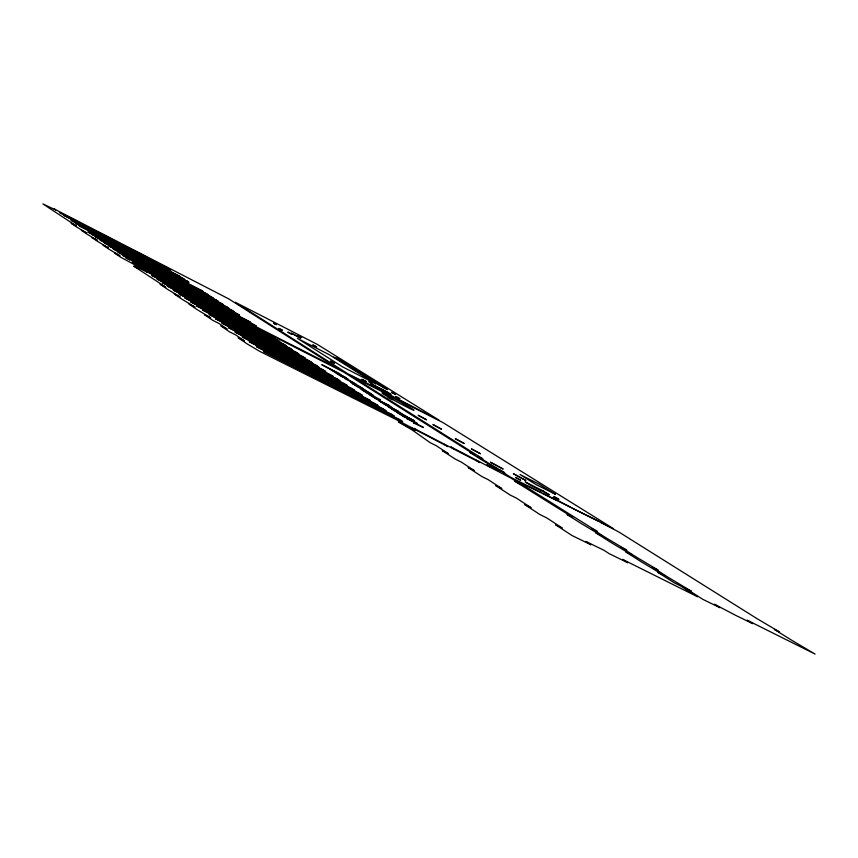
<?xml version="1.0" encoding="UTF-8"?>
<svg xmlns="http://www.w3.org/2000/svg" width="858" height="858" viewBox="0 0 858 858"><rect width="100%" height="100%" fill="white"/><g stroke="black" fill="none" stroke-linecap="round" stroke-linejoin="round"><path stroke-width="1.29" d="M520.57 480.148L515.561 477.413L520.602 480.137M221.418 306.381L225.718 308.687L221.396 306.413M334.427 363.256L330.405 361.057L334.438 363.234M312.977 345.002L316.677 346.986L312.966 345.023M301.448 337.505L297.962 335.596L301.576 337.537M291.484 334.062L287.784 332.11L291.538 334.105M391.119 406.724L378.507 400.364L385.768 405.051L398.455 411.432L379.751 401.061L386.111 405.148M400.311 412.623L387.601 406.231L395.034 411.014L414.157 420.635L395.366 411.111L388.867 406.928M405.126 415.83L405.92 416.227L399.989 412.526M409.706 418.661L396.911 412.226L405.319 417.524L398.187 412.934M402.82 415.465L402.016 415.058L408.065 418.833M407.732 418.736L417.385 423.584L409.384 418.565M356.284 384.363L344.455 378.432M364.714 389.768L352.381 383.537L371.589 394.187L364.371 389.661M373.327 395.302L364.017 390.604L371.771 395.484L367.846 393.5L360.896 389.028L368.2 393.618M365.229 391.269L380.351 399.807L379.568 399.42M339.95 373.874L321.804 364.671L346.396 378.013L329.461 368.779M375.804 382.196L364.2 375.729L371.01 379.204M380.641 385.221L373.788 381.713L378.11 384.373M376.48 383.204L379.59 385.103M343.425 361.99L333.655 357.014M352.402 367.599L345.935 364.307M355.405 369.519L349.109 366.302L356.971 370.452M356.542 370.753L361.604 373.337M358.751 372.275L360.028 372.93M364.918 375.45L361.411 373.262M382.904 387.033L383.569 387.387M274.935 323.745C280.384 326.855 269.648 320.881 274.989 323.938M370.345 382.25C375.922 385.467 364.843 379.268 370.388 382.464M382.84 386.207L368.961 378.71M599.367 521.61L542.664 493.425M600.793 522.468L618.725 531.917L757.013 618.639L779.579 631.992L774.324 629.418L791.591 640.175L815.1 654.096L747.157 620.195L752.627 623.627L736.089 615.561L714.478 604.236L719.873 607.657L702.97 599.41L685.499 588.309L691.334 591.162L668.929 577.777L652.359 567.245L658.107 570.066L636.743 557.325L621.117 547.393L626.78 550.182L606.381 538.03L591.623 528.657L597.2 531.413L516.087 480.662L555.812 499.849L552.005 497.447L570.688 507.282M343.232 361.915L346.986 364.221M347.887 364.779L337.655 359.137M351.276 366.892L341.216 361.368M352.22 367.524L356.059 369.873M356.789 370.377L360.671 372.758L350.246 367.01M369.819 378.464L359.502 372.79M370.828 379.139L374.839 381.596M375.611 382.132L378.7 384.009M380.459 385.156L384.566 387.666L374.453 382.089M357.196 371.106L360.682 373.294L354.847 369.884L363.449 375.214M338.073 359.352L340.519 360.886M341.859 361.722L345.002 363.685M350.901 367.363L354.118 369.38M364.864 376.094L368.2 378.174M369.637 379.075L373.005 381.177M378.904 384.92L387.644 389.586L382.604 387.226M572.093 508.129L613.32 528.582L443.007 422.608L351.501 376.104L482.797 458.837L477.584 456.231L488.599 463.223L504.794 472.801L499.506 470.152L510.96 477.434L541.269 492.578M490.519 467.224L486.861 464.886L498.981 470.945L491.452 466.151L496.771 468.811L480.244 459.009L469.648 452.263L474.892 454.89L344.144 372.361L145.538 271.064L147.587 272.458L135.103 266.109L139.307 268.994L133.687 266.13L165.884 287.162L160.06 284.212L167.149 289.071L180.116 296.889L174.185 293.897L181.617 298.992L195.034 307.089L188.985 304.043L196.793 309.395L210.693 317.803L204.536 314.704L212.741 320.324L218.962 323.455L227.156 329.054L220.881 325.901L229.504 331.821L235.843 334.995L244.476 340.905L238.074 337.698L247.168 343.929L259.781 351.372L394.551 418.736L447.93 446.61L444.347 444.305M476.287 460.263L479.944 462.601L413.803 428.367L417.278 430.619M348.026 379.064L335.875 372.908L354.204 383.022M355.941 384.245L363.02 388.685L350.697 382.454M388.856 405.266L389.307 405.555L376.716 399.206L369.605 394.637L377.059 399.324M330.223 369.154L334.62 371.997M337.044 373.552L342.75 377.23M353.571 384.202L359.534 388.031M454.45 449.195L450.89 446.9L511.261 478.249L519.959 483.773L514.543 481.07L572.694 517.32L567.106 514.553L580.952 523.369L601.297 535.521L595.624 532.721L610.274 542.052L631.585 554.783L625.825 551.951L641.344 561.84L663.684 575.214L657.839 572.34L674.324 582.839L680.222 585.724L697.651 596.814L622.576 559.384L627.745 562.719L609.212 553.678L604.086 550.353L585.939 541.495L591.012 544.798L572.018 535.542L555.641 524.817L562.194 528.013L546.632 517.846L540.143 514.671L524.656 504.536L531.091 507.689L516.473 498.144L510.102 495.012L495.559 485.478L501.866 488.599L488.116 479.611L481.864 476.522L468.168 467.556L474.356 470.613L461.4 462.151L455.266 459.105L442.342 450.643L448.423 453.668L436.186 445.667L430.158 442.674L412.355 430.094L398.412 421.889L415.047 430.19L411.55 427.917M406.906 418.661L406.424 418.35L423.466 427.499L413.706 423.048L414.2 423.359M502.949 468.972L490.551 462.237L502.949 468.972M525.74 480.437L513.438 473.745L525.74 480.437M480.351 453.721L471.407 448.884L480.351 453.71M300.557 338.084L291.291 333.129L300.557 338.063M464.06 443.447L455.276 438.695L464.071 443.436M441.441 429.182L432.936 424.528L441.462 429.172M426.501 419.755L418.125 415.24L426.458 419.755M407.582 405.705L403.357 403.432L407.561 405.662M97.844 236.615L93.64 234.395L97.844 236.594M91.956 234.084L87.806 231.917L91.935 234.084M388.266 397.329L392.589 399.667L388.299 397.34M399.764 398.67L395.667 396.46L399.742 398.67M395.345 394.326L391.452 392.245L395.324 394.315M558.73 499.249L553.818 496.578L558.751 499.227M182.615 280.502L178.571 278.357L182.593 280.491M78.453 223.509L74.41 221.375L78.443 223.466M176.737 276.812L172.726 274.657L176.727 276.78M282.496 330.384L278.7 328.357L282.486 330.351M366.034 381.499L361.883 379.268L366.012 381.499M130.041 259.953L125.536 257.572L130.073 259.942M153.882 262.301L157.647 264.285L153.957 262.334M336.872 358.118L340.401 360.006L336.904 358.14M370.141 400.45L235.221 332.185L370.141 400.45M374.86 403.517L242.106 336.872L378.035 405.587L374.86 403.517M555.223 494.176L535.735 484.395L520.012 474.538L539.307 484.255L555.223 494.176M382.85 408.719L249.142 341.656L386.089 410.821L382.85 408.719M390.991 414.017L256.327 346.535L394.294 416.173L390.991 414.017M542.964 490.808L525.182 481.906L531.595 485.95L549.452 494.894L542.964 490.808M399.302 419.433L263.663 351.533L402.67 421.621L399.302 419.433M332.872 376.179L202.756 310.103L332.872 376.179M337.162 378.979L208.998 314.35L340.047 380.855L337.162 378.979M344.412 383.698L215.358 318.672L347.361 385.617L344.412 383.698M351.812 388.513L221.847 323.091L354.804 390.465L351.812 388.513M359.352 393.414L228.464 327.584L362.398 395.409L359.352 393.414M296.31 352.381L173.305 290.068L298.895 354.064L296.31 352.381M302.81 356.617L178.968 293.929L305.448 358.333L302.81 356.617M309.438 360.928L184.749 297.855L312.119 362.677L309.438 360.928M316.184 365.315L190.637 301.866L318.908 367.095L316.184 365.315M323.048 369.787L196.643 305.941L325.826 371.6L323.048 369.787M142.589 269.058L120.581 257.153L114.532 253.003L120.013 255.791L108.805 249.077L103.014 245.109L108.398 247.855L97.522 241.345L91.967 237.537L97.265 240.24L86.701 233.923L81.36 230.266L86.572 232.926L76.308 226.802L71.182 223.284L76.298 225.911L42.9 203.904L55.663 209.953L54.215 208.966L228.754 298.895L337.934 368.404L142.589 269.058M372.061 385.757L347.79 373.745L235.317 302.263L317.321 344.401L439.006 420.12L372.061 385.757M271.385 336.154L151.619 275.321L273.809 337.73L271.385 336.154M277.456 340.111L156.896 278.904L279.912 341.709L277.456 340.111M283.633 344.133L162.269 282.561L286.132 345.753L283.633 344.133M289.918 348.219L167.728 286.282L292.46 349.871L289.918 348.219M221.503 303.475L108.752 245.892L223.573 304.826L221.503 303.475M226.727 306.874L113.256 248.959L228.839 308.247L226.727 306.874M232.035 310.328L117.846 252.08L234.18 311.722L232.035 310.328M375.74 383.783L342.599 366.881L297.469 338.406L329.257 354.697L375.74 383.783M237.43 313.835L122.512 255.244L239.607 315.261L237.43 313.835M217.299 304.354L134.481 262.151L219.455 305.77L217.299 304.354M248.477 321.031L132.089 261.754L250.729 322.501L248.477 321.031M386.55 391.613L370.828 383.601L391.076 394.444L386.55 391.613M254.14 324.721L136.99 265.09L256.435 326.212L254.14 324.721M179.762 276.319L71.246 220.399L179.762 276.319M182.497 278.099L75.161 223.059L184.341 279.29L182.497 278.099M187.119 281.102L79.129 225.761L188.985 282.314L187.119 281.102M166.506 271.192L98.649 236.433L168.34 272.404L166.506 271.192M171.117 274.228L102.842 239.264L172.984 275.45L171.117 274.228M201.405 290.401L91.42 234.116L203.357 291.666L201.405 290.401M206.306 293.597L95.646 236.99L208.29 294.884L206.306 293.597M211.293 296.836L99.946 239.908L213.31 298.144L211.293 296.836M216.355 300.128L104.311 242.878L218.404 301.458L216.355 300.128M164.682 266.506L59.867 212.666L166.42 267.632L164.682 266.506M169.037 269.337L63.599 215.208L170.796 270.484L169.037 269.337M148.745 259.534L82.497 225.536L150.472 260.671L148.745 259.534M389.639 397.78A18.157 0.751 28.4 0 0 414.017 410.221A18.157 0.751 28.4 0 0 390.476 396.75A18.157 0.751 28.4 0 0 389.639 397.78"/></g></svg>
